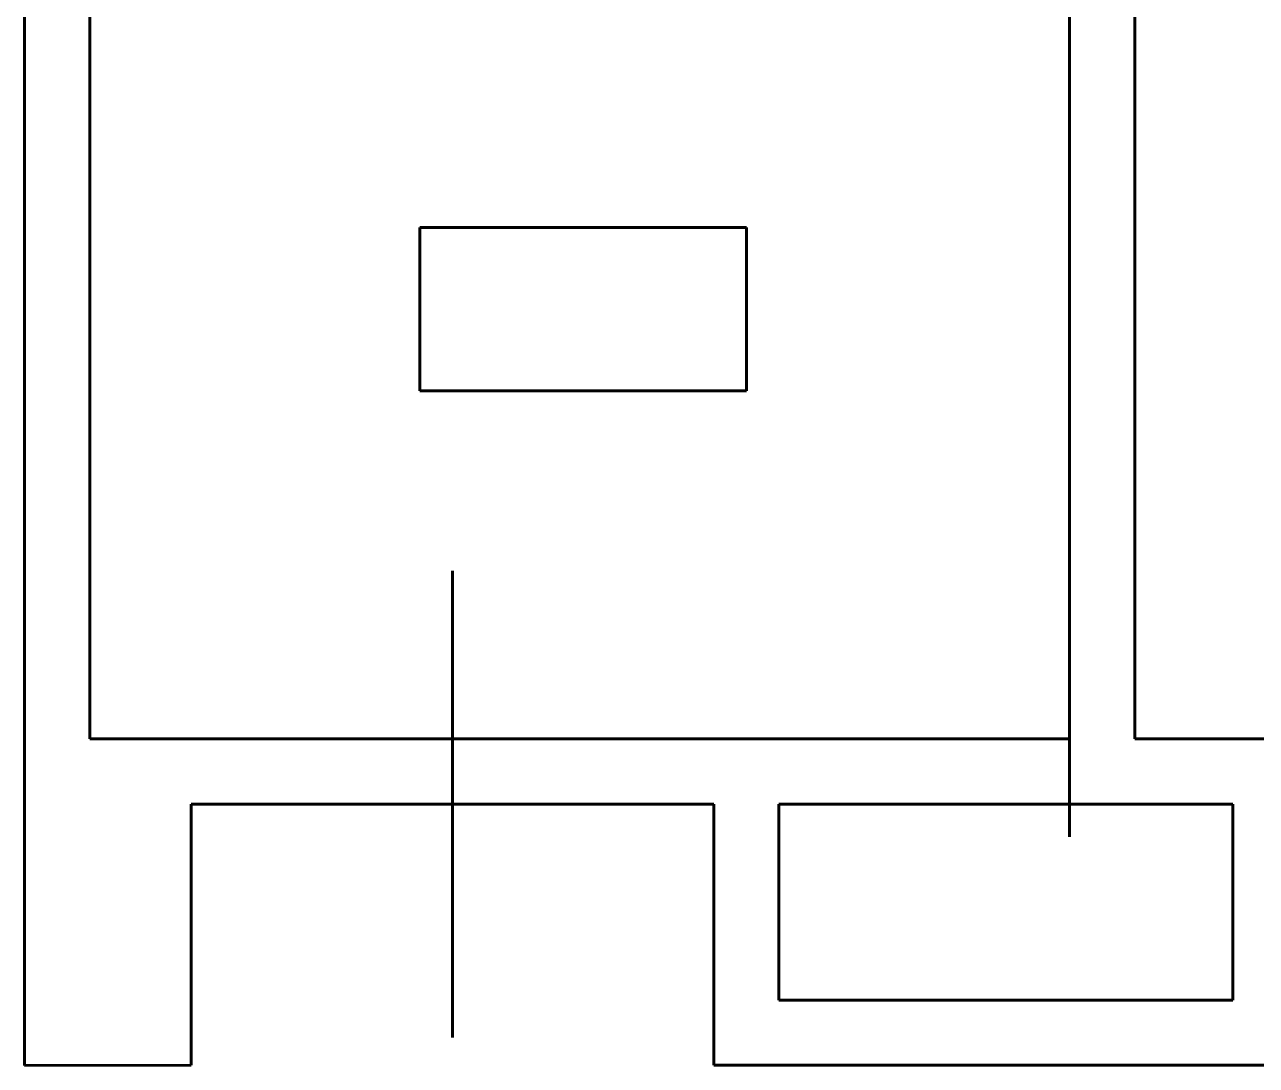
# Model space of a CAD drawing. Extents: x 0 to 297, y 0 to 292.
# Drawn here: x 201.09 to 210.52, y 94.54 to 102.5 of the extents above; entities that cross this region are included whole.
import ezdxf

# ---------------------------------------------------------------- set-up
doc = ezdxf.new("R2010")
doc.units = 0
doc.header["$MEASUREMENT"] = 0
doc.linetypes.add('K5LT_BASIC', pattern=[0])
doc.layers.add('Системный слой', color=7, linetype='Continuous')

# ---------------------------------------------------------------- blocks, each defined once
blk = doc.blocks.new('*U')
at = {"layer": 'Системный слой', "linetype": 'K5LT_BASIC', "lineweight": 60}
for p, q in [((206.6138, 100.9491), (204.1138, 100.9491)), ((204.1138, 100.9491), (204.1138, 99.6991)), ((206.6138, 99.6991), (206.6138, 100.9491)), ((204.1138, 99.6991), (206.6138, 99.6991))]:
    blk.add_line(p, q, dxfattribs=at)

msp = doc.modelspace()

# ---------------------------------------------------------------- linework, layer by layer
at = {"layer": 'Системный слой', "linetype": 'K5LT_BASIC', "lineweight": 60}
for p, q in [((201.0871, 107.7855), (201.0871, 102.3445)), ((201.0871, 107.7855), (201.0871, 96.2855)), ((201.5875, 107.7855), (201.5875, 97.0355)), ((209.0871, 107.7855), (209.0871, 102.3445)), ((209.0871, 107.7855), (209.0871, 96.2855)), ((209.5875, 107.7855), (209.5875, 97.0355)), ((201.0871, 102.3445), (201.0871, 94.5355)), ((209.0871, 102.3445), (209.0871, 97.0355)), ((204.3625, 98.3218), (204.3625, 94.7499)), ((209.0871, 97.0355), (201.5875, 97.0355)), ((217.0871, 97.0355), (209.5875, 97.0355)), ((206.3625, 96.5358), (202.3625, 96.5358)), ((202.3625, 96.5358), (202.3625, 94.5358)), ((206.3625, 96.5358), (206.3628, 94.5358)), ((206.8625, 95.0358), (206.8625, 96.5358)), ((210.3375, 96.5358), (206.8625, 96.5358)), ((210.3375, 95.0358), (210.3375, 96.5358)), ((206.8625, 95.0358), (210.3375, 95.0358)), ((202.3625, 94.5358), (201.0871, 94.5355)), ((210.8375, 94.5358), (206.3628, 94.5358))]:
    msp.add_line(p, q, dxfattribs=at)

# ---------------------------------------------------------------- block references
at = {"layer": 'Системный слой'}
msp.add_blockref('*U', (0, 0), dxfattribs=at)
msp.add_blockref('*U', (0, 0), dxfattribs=at)
msp.add_blockref('*U', (0, 0), dxfattribs=at)
msp.add_blockref('*U', (0, 0), dxfattribs=at)
msp.add_blockref('*U', (0, 0), dxfattribs=at)
msp.add_blockref('*U', (0, 0), dxfattribs=at)
msp.add_blockref('*U', (0, 0), dxfattribs=at)
msp.add_blockref('*U', (0, 0), dxfattribs=at)
msp.add_blockref('*U', (0, 0), dxfattribs=at)
msp.add_blockref('*U', (0, 0), dxfattribs=at)
msp.add_blockref('*U', (0, 0), dxfattribs=at)
msp.add_blockref('*U', (0, 0), dxfattribs=at)
msp.add_blockref('*U', (0, 0), dxfattribs=at)
msp.add_blockref('*U', (0, 0), dxfattribs=at)
msp.add_blockref('*U', (0, 0), dxfattribs=at)
msp.add_blockref('*U', (0, 0), dxfattribs=at)
msp.add_blockref('*U', (0, 0), dxfattribs=at)
msp.add_blockref('*U', (0, 0), dxfattribs=at)
msp.add_blockref('*U', (0, 0), dxfattribs=at)
msp.add_blockref('*U', (0, 0), dxfattribs=at)
msp.add_blockref('*U', (0, 0), dxfattribs=at)
msp.add_blockref('*U', (0, 0), dxfattribs=at)
msp.add_blockref('*U', (0, 0), dxfattribs=at)
msp.add_blockref('*U', (0, 0), dxfattribs=at)
msp.add_blockref('*U', (0, 0), dxfattribs=at)
msp.add_blockref('*U', (0, 0), dxfattribs=at)
msp.add_blockref('*U', (0, 0), dxfattribs=at)
msp.add_blockref('*U', (0, 0), dxfattribs=at)
msp.add_blockref('*U', (0, 0), dxfattribs=at)
msp.add_blockref('*U', (0, 0), dxfattribs=at)
msp.add_blockref('*U', (0, 0), dxfattribs=at)
msp.add_blockref('*U', (0, 0), dxfattribs=at)
msp.add_blockref('*U', (0, 0), dxfattribs=at)
msp.add_blockref('*U', (0, 0), dxfattribs=at)
msp.add_blockref('*U', (0, 0), dxfattribs=at)
msp.add_blockref('*U', (0, 0), dxfattribs=at)
msp.add_blockref('*U', (0, 0), dxfattribs=at)
msp.add_blockref('*U', (0, 0), dxfattribs=at)
msp.add_blockref('*U', (0, 0), dxfattribs=at)
msp.add_blockref('*U', (0, 0), dxfattribs=at)
msp.add_blockref('*U', (0, 0), dxfattribs=at)
msp.add_blockref('*U', (0, 0), dxfattribs=at)
msp.add_blockref('*U', (0, 0), dxfattribs=at)
msp.add_blockref('*U', (0, 0), dxfattribs=at)
msp.add_blockref('*U', (0, 0), dxfattribs=at)
msp.add_blockref('*U', (0, 0), dxfattribs=at)
msp.add_blockref('*U', (0, 0), dxfattribs=at)
msp.add_blockref('*U', (0, 0), dxfattribs=at)
msp.add_blockref('*U', (0, 0), dxfattribs=at)
msp.add_blockref('*U', (0, 0), dxfattribs=at)
msp.add_blockref('*U', (0, 0), dxfattribs=at)
msp.add_blockref('*U', (0, 0), dxfattribs=at)
msp.add_blockref('*U', (0, 0), dxfattribs=at)
msp.add_blockref('*U', (0, 0), dxfattribs=at)
msp.add_blockref('*U', (0, 0), dxfattribs=at)
msp.add_blockref('*U', (0, 0), dxfattribs=at)
msp.add_blockref('*U', (0, 0), dxfattribs=at)
msp.add_blockref('*U', (0, 0), dxfattribs=at)
msp.add_blockref('*U', (0, 0), dxfattribs=at)
msp.add_blockref('*U', (0, 0), dxfattribs=at)
msp.add_blockref('*U', (0, 0), dxfattribs=at)
msp.add_blockref('*U', (0, 0), dxfattribs=at)
msp.add_blockref('*U', (0, 0), dxfattribs=at)
msp.add_blockref('*U', (0, 0), dxfattribs=at)
msp.add_blockref('*U', (0, 0), dxfattribs=at)
msp.add_blockref('*U', (0, 0), dxfattribs=at)
msp.add_blockref('*U', (0, 0), dxfattribs=at)
msp.add_blockref('*U', (0, 0), dxfattribs=at)
msp.add_blockref('*U', (0, 0), dxfattribs=at)
msp.add_blockref('*U', (0, 0), dxfattribs=at)
msp.add_blockref('*U', (0, 0), dxfattribs=at)
msp.add_blockref('*U', (0, 0), dxfattribs=at)
msp.add_blockref('*U', (0, 0), dxfattribs=at)
msp.add_blockref('*U', (0, 0), dxfattribs=at)
msp.add_blockref('*U', (0, 0), dxfattribs=at)
msp.add_blockref('*U', (0, 0), dxfattribs=at)
msp.add_blockref('*U', (0, 0), dxfattribs=at)
msp.add_blockref('*U', (0, 0), dxfattribs=at)
msp.add_blockref('*U', (0, 0), dxfattribs=at)
msp.add_blockref('*U', (0, 0), dxfattribs=at)
msp.add_blockref('*U', (0, 0), dxfattribs=at)
msp.add_blockref('*U', (0, 0), dxfattribs=at)
msp.add_blockref('*U', (0, 0), dxfattribs=at)
msp.add_blockref('*U', (0, 0), dxfattribs=at)
msp.add_blockref('*U', (0, 0), dxfattribs=at)
msp.add_blockref('*U', (0, 0), dxfattribs=at)
msp.add_blockref('*U', (0, 0), dxfattribs=at)
msp.add_blockref('*U', (0, 0), dxfattribs=at)
msp.add_blockref('*U', (0, 0), dxfattribs=at)
msp.add_blockref('*U', (0, 0), dxfattribs=at)
msp.add_blockref('*U', (0, 0), dxfattribs=at)
msp.add_blockref('*U', (0, 0), dxfattribs=at)
msp.add_blockref('*U', (0, 0), dxfattribs=at)
msp.add_blockref('*U', (0, 0), dxfattribs=at)
msp.add_blockref('*U', (0, 0), dxfattribs=at)
msp.add_blockref('*U', (0, 0), dxfattribs=at)
msp.add_blockref('*U', (0, 0), dxfattribs=at)
msp.add_blockref('*U', (0, 0), dxfattribs=at)
msp.add_blockref('*U', (0, 0), dxfattribs=at)
msp.add_blockref('*U', (0, 0), dxfattribs=at)
msp.add_blockref('*U', (0, 0), dxfattribs=at)
msp.add_blockref('*U', (0, 0), dxfattribs=at)
msp.add_blockref('*U', (0, 0), dxfattribs=at)
msp.add_blockref('*U', (0, 0), dxfattribs=at)
msp.add_blockref('*U', (0, 0), dxfattribs=at)
msp.add_blockref('*U', (0, 0), dxfattribs=at)
msp.add_blockref('*U', (0, 0), dxfattribs=at)
msp.add_blockref('*U', (0, 0), dxfattribs=at)
msp.add_blockref('*U', (0, 0), dxfattribs=at)
msp.add_blockref('*U', (0, 0), dxfattribs=at)
msp.add_blockref('*U', (0, 0), dxfattribs=at)
msp.add_blockref('*U', (0, 0), dxfattribs=at)
msp.add_blockref('*U', (0, 0), dxfattribs=at)
msp.add_blockref('*U', (0, 0), dxfattribs=at)
msp.add_blockref('*U', (0, 0), dxfattribs=at)
msp.add_blockref('*U', (0, 0), dxfattribs=at)
msp.add_blockref('*U', (0, 0), dxfattribs=at)
msp.add_blockref('*U', (0, 0), dxfattribs=at)
msp.add_blockref('*U', (0, 0), dxfattribs=at)
msp.add_blockref('*U', (0, 0), dxfattribs=at)
msp.add_blockref('*U', (0, 0), dxfattribs=at)
msp.add_blockref('*U', (0, 0), dxfattribs=at)
msp.add_blockref('*U', (0, 0), dxfattribs=at)
msp.add_blockref('*U', (0, 0), dxfattribs=at)
msp.add_blockref('*U', (0, 0), dxfattribs=at)
msp.add_blockref('*U', (0, 0), dxfattribs=at)
msp.add_blockref('*U', (0, 0), dxfattribs=at)
msp.add_blockref('*U', (0, 0), dxfattribs=at)
msp.add_blockref('*U', (0, 0), dxfattribs=at)
msp.add_blockref('*U', (0, 0), dxfattribs=at)
msp.add_blockref('*U', (0, 0), dxfattribs=at)
msp.add_blockref('*U', (0, 0), dxfattribs=at)
msp.add_blockref('*U', (0, 0), dxfattribs=at)
msp.add_blockref('*U', (0, 0), dxfattribs=at)
msp.add_blockref('*U', (0, 0), dxfattribs=at)
msp.add_blockref('*U', (0, 0), dxfattribs=at)
msp.add_blockref('*U', (0, 0), dxfattribs=at)
msp.add_blockref('*U', (0, 0), dxfattribs=at)
msp.add_blockref('*U', (0, 0), dxfattribs=at)
msp.add_blockref('*U', (0, 0), dxfattribs=at)
msp.add_blockref('*U', (0, 0), dxfattribs=at)
msp.add_blockref('*U', (0, 0), dxfattribs=at)
msp.add_blockref('*U', (0, 0), dxfattribs=at)
msp.add_blockref('*U', (0, 0), dxfattribs=at)
msp.add_blockref('*U', (0, 0), dxfattribs=at)
msp.add_blockref('*U', (0, 0), dxfattribs=at)
msp.add_blockref('*U', (0, 0), dxfattribs=at)
msp.add_blockref('*U', (0, 0), dxfattribs=at)
msp.add_blockref('*U', (0, 0), dxfattribs=at)
msp.add_blockref('*U', (0, 0), dxfattribs=at)
msp.add_blockref('*U', (0, 0), dxfattribs=at)
msp.add_blockref('*U', (0, 0), dxfattribs=at)
msp.add_blockref('*U', (0, 0), dxfattribs=at)
msp.add_blockref('*U', (0, 0), dxfattribs=at)
msp.add_blockref('*U', (0, 0), dxfattribs=at)
msp.add_blockref('*U', (0, 0), dxfattribs=at)
msp.add_blockref('*U', (0, 0), dxfattribs=at)
msp.add_blockref('*U', (0, 0), dxfattribs=at)
msp.add_blockref('*U', (0, 0), dxfattribs=at)
msp.add_blockref('*U', (0, 0), dxfattribs=at)
msp.add_blockref('*U', (0, 0), dxfattribs=at)
msp.add_blockref('*U', (0, 0), dxfattribs=at)
msp.add_blockref('*U', (0, 0), dxfattribs=at)
msp.add_blockref('*U', (0, 0), dxfattribs=at)
msp.add_blockref('*U', (0, 0), dxfattribs=at)
msp.add_blockref('*U', (0, 0), dxfattribs=at)
msp.add_blockref('*U', (0, 0), dxfattribs=at)
msp.add_blockref('*U', (0, 0), dxfattribs=at)
msp.add_blockref('*U', (0, 0), dxfattribs=at)
msp.add_blockref('*U', (0, 0), dxfattribs=at)
msp.add_blockref('*U', (0, 0), dxfattribs=at)
msp.add_blockref('*U', (0, 0), dxfattribs=at)
msp.add_blockref('*U', (0, 0), dxfattribs=at)
msp.add_blockref('*U', (0, 0), dxfattribs=at)
msp.add_blockref('*U', (0, 0), dxfattribs=at)
msp.add_blockref('*U', (0, 0), dxfattribs=at)
msp.add_blockref('*U', (0, 0), dxfattribs=at)
msp.add_blockref('*U', (0, 0), dxfattribs=at)
msp.add_blockref('*U', (0, 0), dxfattribs=at)
msp.add_blockref('*U', (0, 0), dxfattribs=at)
msp.add_blockref('*U', (0, 0), dxfattribs=at)
msp.add_blockref('*U', (0, 0), dxfattribs=at)
msp.add_blockref('*U', (0, 0), dxfattribs=at)
msp.add_blockref('*U', (0, 0), dxfattribs=at)
msp.add_blockref('*U', (0, 0), dxfattribs=at)
msp.add_blockref('*U', (0, 0), dxfattribs=at)
msp.add_blockref('*U', (0, 0), dxfattribs=at)
msp.add_blockref('*U', (0, 0), dxfattribs=at)
msp.add_blockref('*U', (0, 0), dxfattribs=at)
msp.add_blockref('*U', (0, 0), dxfattribs=at)
msp.add_blockref('*U', (0, 0), dxfattribs=at)
msp.add_blockref('*U', (0, 0), dxfattribs=at)
msp.add_blockref('*U', (0, 0), dxfattribs=at)
msp.add_blockref('*U', (0, 0), dxfattribs=at)
msp.add_blockref('*U', (0, 0), dxfattribs=at)
msp.add_blockref('*U', (0, 0), dxfattribs=at)
msp.add_blockref('*U', (0, 0), dxfattribs=at)
msp.add_blockref('*U', (0, 0), dxfattribs=at)
msp.add_blockref('*U', (0, 0), dxfattribs=at)
msp.add_blockref('*U', (0, 0), dxfattribs=at)
msp.add_blockref('*U', (0, 0), dxfattribs=at)
msp.add_blockref('*U', (0, 0), dxfattribs=at)
msp.add_blockref('*U', (0, 0), dxfattribs=at)
msp.add_blockref('*U', (0, 0), dxfattribs=at)
msp.add_blockref('*U', (0, 0), dxfattribs=at)
msp.add_blockref('*U', (0, 0), dxfattribs=at)
msp.add_blockref('*U', (0, 0), dxfattribs=at)
msp.add_blockref('*U', (0, 0), dxfattribs=at)
msp.add_blockref('*U', (0, 0), dxfattribs=at)
msp.add_blockref('*U', (0, 0), dxfattribs=at)
msp.add_blockref('*U', (0, 0), dxfattribs=at)
msp.add_blockref('*U', (0, 0), dxfattribs=at)
msp.add_blockref('*U', (0, 0), dxfattribs=at)
msp.add_blockref('*U', (0, 0), dxfattribs=at)
msp.add_blockref('*U', (0, 0), dxfattribs=at)
msp.add_blockref('*U', (0, 0), dxfattribs=at)
msp.add_blockref('*U', (0, 0), dxfattribs=at)
msp.add_blockref('*U', (0, 0), dxfattribs=at)
msp.add_blockref('*U', (0, 0), dxfattribs=at)
msp.add_blockref('*U', (0, 0), dxfattribs=at)
msp.add_blockref('*U', (0, 0), dxfattribs=at)
msp.add_blockref('*U', (0, 0), dxfattribs=at)
msp.add_blockref('*U', (0, 0), dxfattribs=at)
msp.add_blockref('*U', (0, 0), dxfattribs=at)
msp.add_blockref('*U', (0, 0), dxfattribs=at)
msp.add_blockref('*U', (0, 0), dxfattribs=at)
msp.add_blockref('*U', (0, 0), dxfattribs=at)
msp.add_blockref('*U', (0, 0), dxfattribs=at)
msp.add_blockref('*U', (0, 0), dxfattribs=at)
msp.add_blockref('*U', (0, 0), dxfattribs=at)
msp.add_blockref('*U', (0, 0), dxfattribs=at)
msp.add_blockref('*U', (0, 0), dxfattribs=at)
msp.add_blockref('*U', (0, 0), dxfattribs=at)
msp.add_blockref('*U', (0, 0), dxfattribs=at)
msp.add_blockref('*U', (0, 0), dxfattribs=at)
msp.add_blockref('*U', (0, 0), dxfattribs=at)
msp.add_blockref('*U', (0, 0), dxfattribs=at)
msp.add_blockref('*U', (0, 0), dxfattribs=at)
msp.add_blockref('*U', (0, 0), dxfattribs=at)
msp.add_blockref('*U', (0, 0), dxfattribs=at)
msp.add_blockref('*U', (0, 0), dxfattribs=at)
msp.add_blockref('*U', (0, 0), dxfattribs=at)
msp.add_blockref('*U', (0, 0), dxfattribs=at)
msp.add_blockref('*U', (0, 0), dxfattribs=at)
msp.add_blockref('*U', (0, 0), dxfattribs=at)
msp.add_blockref('*U', (0, 0), dxfattribs=at)
msp.add_blockref('*U', (0, 0), dxfattribs=at)
msp.add_blockref('*U', (0, 0), dxfattribs=at)
msp.add_blockref('*U', (0, 0), dxfattribs=at)
msp.add_blockref('*U', (0, 0), dxfattribs=at)
msp.add_blockref('*U', (0, 0), dxfattribs=at)
msp.add_blockref('*U', (0, 0), dxfattribs=at)
msp.add_blockref('*U', (0, 0), dxfattribs=at)
msp.add_blockref('*U', (0, 0), dxfattribs=at)
msp.add_blockref('*U', (0, 0), dxfattribs=at)
msp.add_blockref('*U', (0, 0), dxfattribs=at)
msp.add_blockref('*U', (0, 0), dxfattribs=at)
msp.add_blockref('*U', (0, 0), dxfattribs=at)
msp.add_blockref('*U', (0, 0), dxfattribs=at)
msp.add_blockref('*U', (0, 0), dxfattribs=at)
msp.add_blockref('*U', (0, 0), dxfattribs=at)
msp.add_blockref('*U', (0, 0), dxfattribs=at)
msp.add_blockref('*U', (0, 0), dxfattribs=at)
msp.add_blockref('*U', (0, 0), dxfattribs=at)
msp.add_blockref('*U', (0, 0), dxfattribs=at)
msp.add_blockref('*U', (0, 0), dxfattribs=at)
msp.add_blockref('*U', (0, 0), dxfattribs=at)
msp.add_blockref('*U', (0, 0), dxfattribs=at)
msp.add_blockref('*U', (0, 0), dxfattribs=at)
msp.add_blockref('*U', (0, 0), dxfattribs=at)
msp.add_blockref('*U', (0, 0), dxfattribs=at)
msp.add_blockref('*U', (0, 0), dxfattribs=at)
msp.add_blockref('*U', (0, 0), dxfattribs=at)
msp.add_blockref('*U', (0, 0), dxfattribs=at)
msp.add_blockref('*U', (0, 0), dxfattribs=at)
msp.add_blockref('*U', (0, 0), dxfattribs=at)
msp.add_blockref('*U', (0, 0), dxfattribs=at)
msp.add_blockref('*U', (0, 0), dxfattribs=at)
msp.add_blockref('*U', (0, 0), dxfattribs=at)
msp.add_blockref('*U', (0, 0), dxfattribs=at)
msp.add_blockref('*U', (0, 0), dxfattribs=at)
msp.add_blockref('*U', (0, 0), dxfattribs=at)
msp.add_blockref('*U', (0, 0), dxfattribs=at)
msp.add_blockref('*U', (0, 0), dxfattribs=at)
msp.add_blockref('*U', (0, 0), dxfattribs=at)
msp.add_blockref('*U', (0, 0), dxfattribs=at)
msp.add_blockref('*U', (0, 0), dxfattribs=at)
msp.add_blockref('*U', (0, 0), dxfattribs=at)
msp.add_blockref('*U', (0, 0), dxfattribs=at)
msp.add_blockref('*U', (0, 0), dxfattribs=at)
msp.add_blockref('*U', (0, 0), dxfattribs=at)
msp.add_blockref('*U', (0, 0), dxfattribs=at)
msp.add_blockref('*U', (0, 0), dxfattribs=at)
msp.add_blockref('*U', (0, 0), dxfattribs=at)
msp.add_blockref('*U', (0, 0), dxfattribs=at)
msp.add_blockref('*U', (0, 0), dxfattribs=at)
msp.add_blockref('*U', (0, 0), dxfattribs=at)
msp.add_blockref('*U', (0, 0), dxfattribs=at)
msp.add_blockref('*U', (0, 0), dxfattribs=at)
msp.add_blockref('*U', (0, 0), dxfattribs=at)
msp.add_blockref('*U', (0, 0), dxfattribs=at)
msp.add_blockref('*U', (0, 0), dxfattribs=at)
msp.add_blockref('*U', (0, 0), dxfattribs=at)
msp.add_blockref('*U', (0, 0), dxfattribs=at)
msp.add_blockref('*U', (0, 0), dxfattribs=at)
msp.add_blockref('*U', (0, 0), dxfattribs=at)
msp.add_blockref('*U', (0, 0), dxfattribs=at)
msp.add_blockref('*U', (0, 0), dxfattribs=at)
msp.add_blockref('*U', (0, 0), dxfattribs=at)
msp.add_blockref('*U', (0, 0), dxfattribs=at)
msp.add_blockref('*U', (0, 0), dxfattribs=at)
msp.add_blockref('*U', (0, 0), dxfattribs=at)
msp.add_blockref('*U', (0, 0), dxfattribs=at)
msp.add_blockref('*U', (0, 0), dxfattribs=at)
msp.add_blockref('*U', (0, 0), dxfattribs=at)
msp.add_blockref('*U', (0, 0), dxfattribs=at)
msp.add_blockref('*U', (0, 0), dxfattribs=at)
msp.add_blockref('*U', (0, 0), dxfattribs=at)
msp.add_blockref('*U', (0, 0), dxfattribs=at)
msp.add_blockref('*U', (0, 0), dxfattribs=at)
msp.add_blockref('*U', (0, 0), dxfattribs=at)
msp.add_blockref('*U', (0, 0), dxfattribs=at)
msp.add_blockref('*U', (0, 0), dxfattribs=at)
msp.add_blockref('*U', (0, 0), dxfattribs=at)
msp.add_blockref('*U', (0, 0), dxfattribs=at)
msp.add_blockref('*U', (0, 0), dxfattribs=at)
msp.add_blockref('*U', (0, 0), dxfattribs=at)
msp.add_blockref('*U', (0, 0), dxfattribs=at)
msp.add_blockref('*U', (0, 0), dxfattribs=at)
msp.add_blockref('*U', (0, 0), dxfattribs=at)
msp.add_blockref('*U', (0, 0), dxfattribs=at)
msp.add_blockref('*U', (0, 0), dxfattribs=at)
msp.add_blockref('*U', (0, 0), dxfattribs=at)
msp.add_blockref('*U', (0, 0), dxfattribs=at)
msp.add_blockref('*U', (0, 0), dxfattribs=at)
msp.add_blockref('*U', (0, 0), dxfattribs=at)
msp.add_blockref('*U', (0, 0), dxfattribs=at)
msp.add_blockref('*U', (0, 0), dxfattribs=at)
msp.add_blockref('*U', (0, 0), dxfattribs=at)
msp.add_blockref('*U', (0, 0), dxfattribs=at)
msp.add_blockref('*U', (0, 0), dxfattribs=at)
msp.add_blockref('*U', (0, 0), dxfattribs=at)
msp.add_blockref('*U', (0, 0), dxfattribs=at)
msp.add_blockref('*U', (0, 0), dxfattribs=at)
msp.add_blockref('*U', (0, 0), dxfattribs=at)
msp.add_blockref('*U', (0, 0), dxfattribs=at)
msp.add_blockref('*U', (0, 0), dxfattribs=at)
msp.add_blockref('*U', (0, 0), dxfattribs=at)
msp.add_blockref('*U', (0, 0), dxfattribs=at)
msp.add_blockref('*U', (0, 0), dxfattribs=at)
msp.add_blockref('*U', (0, 0), dxfattribs=at)
msp.add_blockref('*U', (0, 0), dxfattribs=at)
msp.add_blockref('*U', (0, 0), dxfattribs=at)
msp.add_blockref('*U', (0, 0), dxfattribs=at)
msp.add_blockref('*U', (0, 0), dxfattribs=at)
msp.add_blockref('*U', (0, 0), dxfattribs=at)
msp.add_blockref('*U', (0, 0), dxfattribs=at)
msp.add_blockref('*U', (0, 0), dxfattribs=at)
msp.add_blockref('*U', (0, 0), dxfattribs=at)
msp.add_blockref('*U', (0, 0), dxfattribs=at)
msp.add_blockref('*U', (0, 0), dxfattribs=at)
msp.add_blockref('*U', (0, 0), dxfattribs=at)
msp.add_blockref('*U', (0, 0), dxfattribs=at)
msp.add_blockref('*U', (0, 0), dxfattribs=at)
msp.add_blockref('*U', (0, 0), dxfattribs=at)
msp.add_blockref('*U', (0, 0), dxfattribs=at)
msp.add_blockref('*U', (0, 0), dxfattribs=at)
msp.add_blockref('*U', (0, 0), dxfattribs=at)
msp.add_blockref('*U', (0, 0), dxfattribs=at)
msp.add_blockref('*U', (0, 0), dxfattribs=at)
msp.add_blockref('*U', (0, 0), dxfattribs=at)
msp.add_blockref('*U', (0, 0), dxfattribs=at)
msp.add_blockref('*U', (0, 0), dxfattribs=at)
msp.add_blockref('*U', (0, 0), dxfattribs=at)
msp.add_blockref('*U', (0, 0), dxfattribs=at)
msp.add_blockref('*U', (0, 0), dxfattribs=at)
msp.add_blockref('*U', (0, 0), dxfattribs=at)
msp.add_blockref('*U', (0, 0), dxfattribs=at)
msp.add_blockref('*U', (0, 0), dxfattribs=at)
msp.add_blockref('*U', (0, 0), dxfattribs=at)
msp.add_blockref('*U', (0, 0), dxfattribs=at)
msp.add_blockref('*U', (0, 0), dxfattribs=at)
msp.add_blockref('*U', (0, 0), dxfattribs=at)
msp.add_blockref('*U', (0, 0), dxfattribs=at)
msp.add_blockref('*U', (0, 0), dxfattribs=at)
msp.add_blockref('*U', (0, 0), dxfattribs=at)
msp.add_blockref('*U', (0, 0), dxfattribs=at)
msp.add_blockref('*U', (0, 0), dxfattribs=at)
msp.add_blockref('*U', (0, 0), dxfattribs=at)
msp.add_blockref('*U', (0, 0), dxfattribs=at)
msp.add_blockref('*U', (0, 0), dxfattribs=at)
msp.add_blockref('*U', (0, 0), dxfattribs=at)
msp.add_blockref('*U', (0, 0), dxfattribs=at)
msp.add_blockref('*U', (0, 0), dxfattribs=at)
msp.add_blockref('*U', (0, 0), dxfattribs=at)
msp.add_blockref('*U', (0, 0), dxfattribs=at)
msp.add_blockref('*U', (0, 0), dxfattribs=at)
msp.add_blockref('*U', (0, 0), dxfattribs=at)
msp.add_blockref('*U', (0, 0), dxfattribs=at)
msp.add_blockref('*U', (0, 0), dxfattribs=at)
msp.add_blockref('*U', (0, 0), dxfattribs=at)
msp.add_blockref('*U', (0, 0), dxfattribs=at)
msp.add_blockref('*U', (0, 0), dxfattribs=at)
msp.add_blockref('*U', (0, 0), dxfattribs=at)
msp.add_blockref('*U', (0, 0), dxfattribs=at)
msp.add_blockref('*U', (0, 0), dxfattribs=at)
msp.add_blockref('*U', (0, 0), dxfattribs=at)
msp.add_blockref('*U', (0, 0), dxfattribs=at)
msp.add_blockref('*U', (0, 0), dxfattribs=at)
msp.add_blockref('*U', (0, 0), dxfattribs=at)
msp.add_blockref('*U', (0, 0), dxfattribs=at)
msp.add_blockref('*U', (0, 0), dxfattribs=at)
msp.add_blockref('*U', (0, 0), dxfattribs=at)
msp.add_blockref('*U', (0, 0), dxfattribs=at)
msp.add_blockref('*U', (0, 0), dxfattribs=at)
msp.add_blockref('*U', (0, 0), dxfattribs=at)
msp.add_blockref('*U', (0, 0), dxfattribs=at)
msp.add_blockref('*U', (0, 0), dxfattribs=at)
msp.add_blockref('*U', (0, 0), dxfattribs=at)
msp.add_blockref('*U', (0, 0), dxfattribs=at)
msp.add_blockref('*U', (0, 0), dxfattribs=at)

doc.saveas('drawing.dxf')
